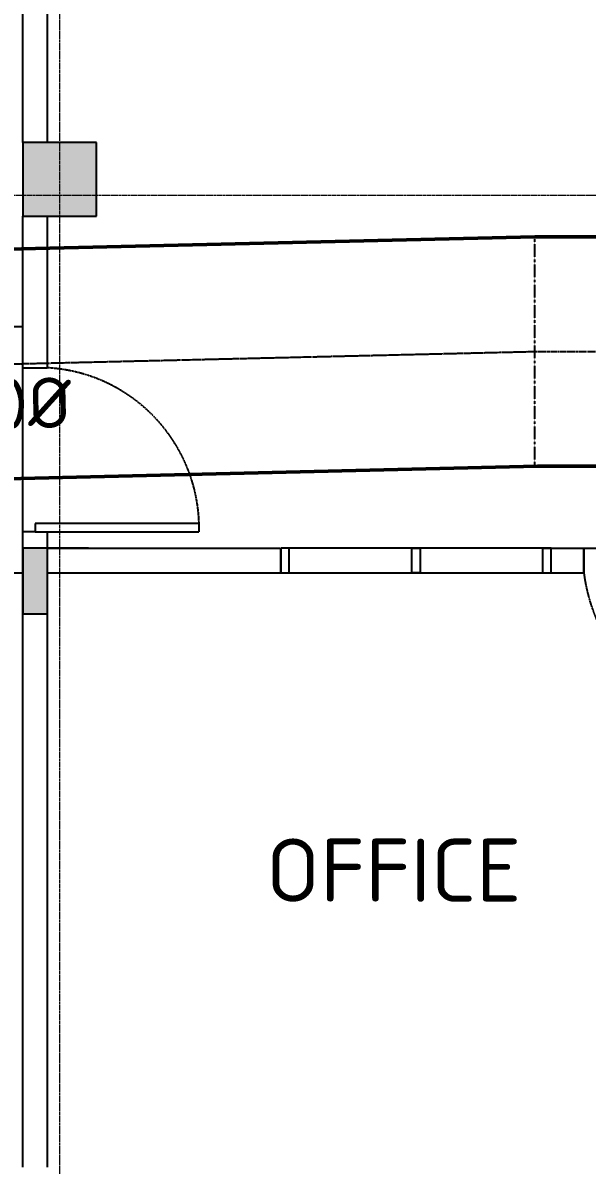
# Model space of a CAD drawing. Header units: inches. Extents: x 0 to 235202, y 0 to 184293.
# Drawn here: x 145776 to 149221, y 121278 to 128245 of the extents above; entities that cross this region are included whole.
import ezdxf
from ezdxf.enums import TextEntityAlignment as Align

# ---------------------------------------------------------------- set-up
doc = ezdxf.new("R2010")
doc.units = ezdxf.units.IN
doc.header["$MEASUREMENT"] = 0
for name, pattern in [('CENTER', [2, 1.25, -0.25, 0.25, -0.25]), ('HIDDEN', [0.375, 0.25, -0.125]), ('PHANTOM2', [1.25, 0.625, -0.125, 0.125, -0.125, 0.125, -0.125])]:
    doc.linetypes.add(name, pattern=pattern)
doc.layers.add('.5', color=8, linetype='Continuous', lineweight=0)
doc.layers.add('DIM', color=251, linetype='Continuous', lineweight=0)
for name, color, linetype in [('1', 1, 'CENTER'), ('GRID_TXT45', 4, 'Continuous'), ('M-X-BKGD', 8, 'Continuous'), ('text', 3, 'Continuous'), ('WINDOW ELEV', 3, 'Continuous')]:
    doc.layers.add(name, color=color, linetype=linetype)
doc.styles.add('ISO', font='isocpeur.ttf')
doc.styles.add('SIMPLEX', font='simplex.shx')

# ---------------------------------------------------------------- blocks, each defined once
blk = doc.blocks.new('FLOOR PLAN REV 2')
at = {"linetype": 'Continuous'}
blk.add_hatch(color=8, dxfattribs=at).paths.add_polyline_path([(71751.4, 227342.2), (71301.4, 227342.2), (71301.4, 226892.2), (71751.4, 226892.2)])
at = {"layer": 'DIM', "linetype": 'HIDDEN', "lineweight": 25, "ltscale": 10}
blk.add_hatch(color=8, dxfattribs=at).paths.add_polyline_path([(71451.4, 224467.2), (71451.4, 224867.2), (71301.4, 224867.2), (71301.4, 224467.2)])
at = {"layer": '.5', "color": 8, "linetype": 'CENTER', "ltscale": 10}
for p, q in [((71527.4, 216570.9), (71527.4, 247859.2)), ((118917.3, 227018.5), (54403.1, 227018.5))]:
    blk.add_line(p, q, dxfattribs=at)
at = {"color": 8, "linetype": 'PHANTOM2', "ltscale": 20}
for p, q in [((68274.4, 225920.8), (74426.8, 226067.1)), ((74426.8, 226067.3), (101909.1, 226067.3))]:
    blk.add_line(p, q, dxfattribs=at)
at = {"color": 8, "linetype": 'CENTER', "ltscale": 20}
blk.add_line((68915, 225936.1), (74426.8, 226067.1), dxfattribs=at)
at = {"color": 8, "linetype": 'Continuous'}
blk.add_line((71451.4, 224717.2), (71451.4, 224867.2), dxfattribs=at)
at = {"layer": '1', "color": 8}
blk.add_line((74426.8, 225367.3), (74426.8, 226767.3), dxfattribs=at)
blk.add_line((74426.8, 225367.3), (74426.8, 226767.3), dxfattribs=at)
at = {"layer": 'DIM', "color": 8, "linetype": 'HIDDEN', "lineweight": 25, "ltscale": 10}
for p, q in [((71301.4, 227342.2), (71301.4, 228867.2)), ((71451.4, 227342.2), (71451.4, 228867.2)), ((71751.4, 227342.2), (71301.4, 227342.2)), ((71301.4, 227342.2), (71301.4, 226892.2)), ((71751.4, 226892.2), (71751.4, 227342.2)), ((71301.4, 225892.2), (71301.4, 226892.2)), ((71301.4, 226892.2), (71751.4, 226892.2)), ((71451.4, 225967.2), (71451.4, 226892.2)), ((71301.4, 226217.2), (70301.4, 226217.2)), ((71301.4, 224717.2), (71301.4, 226217.2)), ((71301.4, 225967.2), (71451.4, 225967.2)), ((71301.4, 224942.2), (71301.4, 225892.2)), ((71376.4, 224967.2), (71301.4, 224967.2)), ((72377.5, 225017.2), (71376.4, 225017.2)), ((71376.4, 225017.2), (71376.4, 224967.2)), ((71376.4, 224967.2), (72377.5, 224967.2)), ((71451.4, 224867.2), (71451.4, 224967.2)), ((72377.5, 224967.2), (72377.5, 225017.2)), ((71301.4, 221092.2), (71301.4, 224892.2)), ((71701.4, 224867.2), (71301.4, 224867.2)), ((71301.4, 224867.2), (71301.4, 224467.2)), ((71451.4, 224867.2), (72876.6, 224867.2)), ((72876.6, 224717.2), (72876.6, 224867.2)), ((74526.6, 224867.2), (72876.6, 224867.2)), ((72876.6, 224867.2), (72876.6, 224717.2)), ((72926.6, 224717.2), (72926.6, 224867.2)), ((73676.6, 224867.2), (73726.6, 224867.2)), ((73676.6, 224717.2), (73676.6, 224867.2)), ((73726.6, 224867.2), (73726.6, 224717.2)), ((74476.6, 224867.2), (74726.4, 224867.2)), ((74476.6, 224717.2), (74476.6, 224867.2)), ((74526.6, 224717.2), (74526.6, 224867.2)), ((74526.6, 224717.2), (74526.6, 224867.2)), ((74726.4, 224717.2), (74726.4, 224867.2)), ((74726.4, 224867.2), (75726.8, 224867.2)), ((74726.4, 224867.2), (74726.4, 224717.2)), ((70301.4, 224717.2), (71301.4, 224717.2)), ((71451.4, 224717.2), (72876.6, 224717.2)), ((71451.4, 221092.2), (71451.4, 224717.2)), ((72876.6, 224717.2), (74526.6, 224717.2)), ((73726.6, 224717.2), (73676.6, 224717.2)), ((74526.6, 224717.2), (74726.4, 224717.2)), ((74723, 224717.2), (74726.4, 224720.6)), ((71301.4, 224467.2), (71451.4, 224467.2))]:
    blk.add_line(p, q, dxfattribs=at)
at = {"layer": 'DIM', "color": 8, "lineweight": 50}
for p, q in [((68747.1, 226632.3), (74426.8, 226767.3)), ((68747.1, 226632.3), (74426.8, 226767.3)), ((77276.8, 226767.3), (74426.8, 226767.3)), ((70426.5, 225271.8), (74443.4, 225367.3)), ((70426.5, 225271.8), (74443.4, 225367.3)), ((77276.8, 225367.3), (74443.4, 225367.3))]:
    blk.add_line(p, q, dxfattribs=at)
at = {"layer": 'DIM', "color": 8, "linetype": 'HIDDEN', "lineweight": 25, "ltscale": 10}
for centre, radius, start, end in [((71396.7, 224987.5), 981.3, 1.73622, 86.80169), ((75781.6, 224850.7), 1063.6, 187.20648, 264.34362)]:
    blk.add_arc(centre, radius, start, end, dxfattribs=at)
at = {"layer": 'GRID_TXT45', "color": 8, "style": 'SIMPLEX'}
for p in [(53803.1, 233267.6), (53803.1, 227018.5), (53803.1, 220768)]:
    blk.add_attdef('GRD_TXT', text='', height=450, rotation=180, dxfattribs=at).set_placement(p, align=Align.MIDDLE_CENTER)
at = {"layer": 'text', "color": 8, "style": 'ISO'}
blk.add_text('1400%%C', height=307.62, rotation=1.36179, dxfattribs=at).set_placement((70528, 225578))
blk.add_text('OFFICE', height=384.52, dxfattribs=at).set_placement((73565.2, 222711.3), align=Align.CENTER)
blk = doc.blocks.new('PLAN REV 1')
at = {"layer": 'WINDOW ELEV', "color": 1}
blk.add_blockref('FLOOR PLAN REV 2', (115854.5, -22751.9), dxfattribs=at)

msp = doc.modelspace()

# ---------------------------------------------------------------- block references
at = {"layer": 'M-X-BKGD', "color": 8}
msp.add_blockref('PLAN REV 1', (-41380, -77074.9), dxfattribs=at)

doc.saveas('drawing.dxf')
